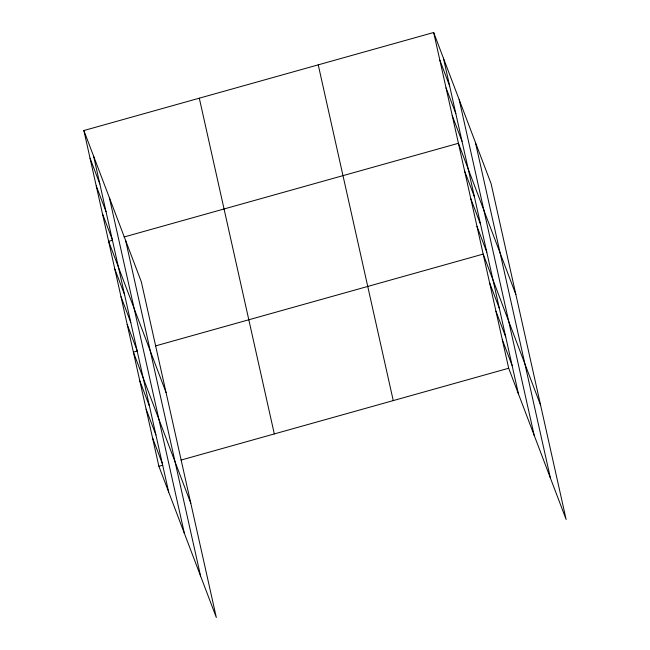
<?xml version="1.0" encoding="UTF-8"?>
<svg xmlns="http://www.w3.org/2000/svg" width="650" height="650" viewBox="0 0 650 650"><rect width="100%" height="100%" fill="white"/><g stroke="black" fill="none" stroke-linecap="round" stroke-linejoin="round"><path stroke-width="0.97" d="M83.866 130.536L141.31 281.759L216.328 617.5L158.884 466.277L83.866 130.536L433.672 32.5L491.116 183.722L566.134 519.464L508.69 368.241L433.672 32.5M112.474 240.248L108.623 241.329L166.067 392.551M124.012 237.014L458.429 143.293L515.872 294.515M137.223 351.049L133.38 352.121L190.824 503.344M155.504 345.922L483.186 254.093L540.629 405.316M158.884 466.277L162.736 465.197M181.009 460.078L508.69 368.241M439.863 60.198L449.646 85.946M446.046 87.896L455.829 113.644M452.238 115.594L462.02 141.351M464.612 170.991L474.394 196.747M470.803 198.697L480.586 224.445M476.994 226.395L486.777 252.143M489.556 282.628L499.338 308.376M495.934 311.171L505.716 336.919M502.312 339.706L512.094 365.454M90.058 158.234L99.84 183.982M96.249 185.933L106.031 211.681M102.432 213.631L112.214 239.379M114.814 269.027L124.597 294.775M121.006 296.725L130.78 322.473M127.189 324.423L136.971 350.179M139.758 380.664L149.541 406.412M146.128 409.199L155.911 434.948M152.506 437.743L162.289 463.491M475.386 142.317L550.404 478.059M459.184 99.653L534.194 435.402M443.454 58.248L518.472 393.998M318.24 64.854L393.25 400.595M199.306 98.183L274.316 433.924M125.588 240.354L200.598 576.095M109.379 197.689L184.397 533.431M93.649 156.284L168.667 492.026"/></g></svg>
